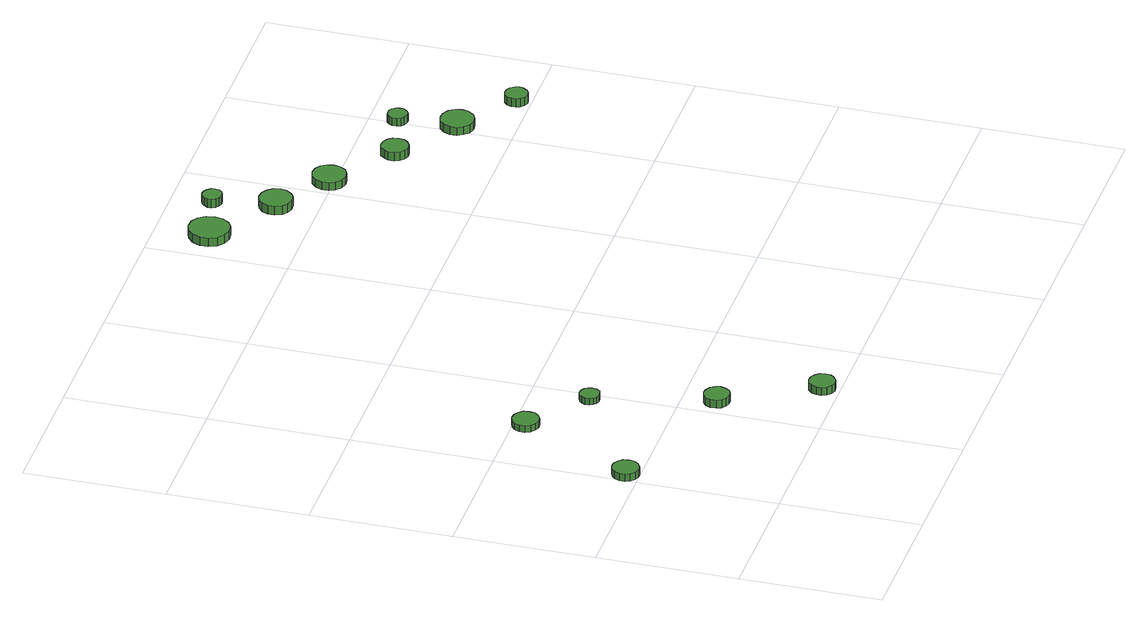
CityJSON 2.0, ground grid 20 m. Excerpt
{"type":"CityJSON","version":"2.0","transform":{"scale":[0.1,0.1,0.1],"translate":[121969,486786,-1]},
"CityObjects":{
"tree1":{"type":"SolitaryVegetationObject","attributes":{"function":"something"},"geometry":[{"type":"MultiSurface","lod":"1","boundaries":[[[0,1,2,3,4,5,6,7,8,9,10,11,12,13,14]],[[15,16,17,18,19,20,21,22,23,24,25,26,27,28,29]],[[0,29,28,1]],[[1,28,27,2]],[[2,27,26,3]],[[3,26,25,4]],[[4,25,24,5]],[[5,24,23,6]],[[6,23,22,7]],[[7,22,21,8]],[[8,21,20,9]],[[9,20,19,10]],[[10,19,18,11]],[[11,18,17,12]],[[12,17,16,13]],[[13,16,15,14]],[[14,15,29,0]]]}]},
"tree2":{"type":"SolitaryVegetationObject","attributes":{"function":"something"},"geometry":[{"type":"MultiSurface","lod":"1","boundaries":[[[30,31,32,33,34,35,36,37,38,39,40,41,42,43,44]],[[45,46,47,48,49,50,51,52,53,54,55,56,57,58,59]],[[30,59,58,31]],[[31,58,57,32]],[[32,57,56,33]],[[33,56,55,34]],[[34,55,54,35]],[[35,54,53,36]],[[36,53,52,37]],[[37,52,51,38]],[[38,51,50,39]],[[39,50,49,40]],[[40,49,48,41]],[[41,48,47,42]],[[42,47,46,43]],[[43,46,45,44]],[[44,45,59,30]]]}]},
"tree3":{"type":"SolitaryVegetationObject","attributes":{"function":"something"},"geometry":[{"type":"MultiSurface","lod":"1","boundaries":[[[60,61,62,63,64,65,66,67,68,69,70,71,72,73,74]],[[75,76,77,78,79,80,81,82,83,84,85,86,87,88,89]],[[60,89,88,61]],[[61,88,87,62]],[[62,87,86,63]],[[63,86,85,64]],[[64,85,84,65]],[[65,84,83,66]],[[66,83,82,67]],[[67,82,81,68]],[[68,81,80,69]],[[69,80,79,70]],[[70,79,78,71]],[[71,78,77,72]],[[72,77,76,73]],[[73,76,75,74]],[[74,75,89,60]]]}]},
"tree4":{"type":"SolitaryVegetationObject","attributes":{"function":"something"},"geometry":[{"type":"MultiSurface","lod":"1","boundaries":[[[90,91,92,93,94,95,96,97,98,99,100,101,102,103,104]],[[105,106,107,108,109,110,111,112,113,114,115,116,117,118,119]],[[90,119,118,91]],[[91,118,117,92]],[[92,117,116,93]],[[93,116,115,94]],[[94,115,114,95]],[[95,114,113,96]],[[96,113,112,97]],[[97,112,111,98]],[[98,111,110,99]],[[99,110,109,100]],[[100,109,108,101]],[[101,108,107,102]],[[102,107,106,103]],[[103,106,105,104]],[[104,105,119,90]]]}]},
"tree5":{"type":"SolitaryVegetationObject","attributes":{"function":"something"},"geometry":[{"type":"MultiSurface","lod":"1","boundaries":[[[120,121,122,123,124,125,126,127,128,129,130,131,132,133,134]],[[135,136,137,138,139,140,141,142,143,144,145,146,147,148,149]],[[120,149,148,121]],[[121,148,147,122]],[[122,147,146,123]],[[123,146,145,124]],[[124,145,144,125]],[[125,144,143,126]],[[126,143,142,127]],[[127,142,141,128]],[[128,141,140,129]],[[129,140,139,130]],[[130,139,138,131]],[[131,138,137,132]],[[132,137,136,133]],[[133,136,135,134]],[[134,135,149,120]]]}]},
"tree6":{"type":"SolitaryVegetationObject","attributes":{"function":"something"},"geometry":[{"type":"MultiSurface","lod":"1","boundaries":[[[150,151,152,153,154,155,156,157,158,159,160,161,162,163,164]],[[165,166,167,168,169,170,171,172,173,174,175,176,177,178,179]],[[150,179,178,151]],[[151,178,177,152]],[[152,177,176,153]],[[153,176,175,154]],[[154,175,174,155]],[[155,174,173,156]],[[156,173,172,157]],[[157,172,171,158]],[[158,171,170,159]],[[159,170,169,160]],[[160,169,168,161]],[[161,168,167,162]],[[162,167,166,163]],[[163,166,165,164]],[[164,165,179,150]]]}]},
"tree7":{"type":"SolitaryVegetationObject","attributes":{"function":"something"},"geometry":[{"type":"MultiSurface","lod":"1","boundaries":[[[180,181,182,183,184,185,186,187,188,189,190,191,192,193,194]],[[195,196,197,198,199,200,201,202,203,204,205,206,207,208,209]],[[180,209,208,181]],[[181,208,207,182]],[[182,207,206,183]],[[183,206,205,184]],[[184,205,204,185]],[[185,204,203,186]],[[186,203,202,187]],[[187,202,201,188]],[[188,201,200,189]],[[189,200,199,190]],[[190,199,198,191]],[[191,198,197,192]],[[192,197,196,193]],[[193,196,195,194]],[[194,195,209,180]]]}]},
"tree8":{"type":"SolitaryVegetationObject","attributes":{"function":"something"},"geometry":[{"type":"MultiSurface","lod":"1","boundaries":[[[210,211,212,213,214,215,216,217,218,219,220,221,222,223,224]],[[225,226,227,228,229,230,231,232,233,234,235,236,237,238,239]],[[210,239,238,211]],[[211,238,237,212]],[[212,237,236,213]],[[213,236,235,214]],[[214,235,234,215]],[[215,234,233,216]],[[216,233,232,217]],[[217,232,231,218]],[[218,231,230,219]],[[219,230,229,220]],[[220,229,228,221]],[[221,228,227,222]],[[222,227,226,223]],[[223,226,225,224]],[[224,225,239,210]]]}]},
"tree9":{"type":"SolitaryVegetationObject","attributes":{"function":"something"},"geometry":[{"type":"MultiSurface","lod":"1","boundaries":[[[240,241,242,243,244,245,246,247,248,249,250,251,252,253,254]],[[255,256,257,258,259,260,261,262,263,264,265,266,267,268,269]],[[240,269,268,241]],[[241,268,267,242]],[[242,267,266,243]],[[243,266,265,244]],[[244,265,264,245]],[[245,264,263,246]],[[246,263,262,247]],[[247,262,261,248]],[[248,261,260,249]],[[249,260,259,250]],[[250,259,258,251]],[[251,258,257,252]],[[252,257,256,253]],[[253,256,255,254]],[[254,255,269,240]]]}]},
"tree10":{"type":"SolitaryVegetationObject","attributes":{"function":"something"},"geometry":[{"type":"MultiSurface","lod":"1","boundaries":[[[270,271,272,273,274,275,276,277,278,279,280,281,282,283,284]],[[285,286,287,288,289,290,291,292,293,294,295,296,297,298,299]],[[270,299,298,271]],[[271,298,297,272]],[[272,297,296,273]],[[273,296,295,274]],[[274,295,294,275]],[[275,294,293,276]],[[276,293,292,277]],[[277,292,291,278]],[[278,291,290,279]],[[279,290,289,280]],[[280,289,288,281]],[[281,288,287,282]],[[282,287,286,283]],[[283,286,285,284]],[[284,285,299,270]]]}]},
"tree11":{"type":"SolitaryVegetationObject","attributes":{"function":"something"},"geometry":[{"type":"MultiSurface","lod":"1","boundaries":[[[300,301,302,303,304,305,306,307,308,309,310,311,312,313,314]],[[315,316,317,318,319,320,321,322,323,324,325,326,327,328,329]],[[300,329,328,301]],[[301,328,327,302]],[[302,327,326,303]],[[303,326,325,304]],[[304,325,324,305]],[[305,324,323,306]],[[306,323,322,307]],[[307,322,321,308]],[[308,321,320,309]],[[309,320,319,310]],[[310,319,318,311]],[[311,318,317,312]],[[312,317,316,313]],[[313,316,315,314]],[[314,315,329,300]]]}]},
"tree12":{"type":"SolitaryVegetationObject","attributes":{"function":"something"},"geometry":[{"type":"MultiSurface","lod":"1","boundaries":[[[330,331,332,333,334,335,336,337,338,339,340,341,342,343,344]],[[345,346,347,348,349,350,351,352,353,354,355,356,357,358,359]],[[330,359,358,331]],[[331,358,357,332]],[[332,357,356,333]],[[333,356,355,334]],[[334,355,354,335]],[[335,354,353,336]],[[336,353,352,337]],[[337,352,351,338]],[[338,351,350,339]],[[339,350,349,340]],[[340,349,348,341]],[[341,348,347,342]],[[342,347,346,343]],[[343,346,345,344]],[[344,345,359,330]]]}]},
"tree13":{"type":"SolitaryVegetationObject","attributes":{"function":"something"},"geometry":[{"type":"MultiSurface","lod":"1","boundaries":[[[360,361,362,363,364,365,366,367,368,369,370,371,372,373,374]],[[375,376,377,378,379,380,381,382,383,384,385,386,387,388,389]],[[360,389,388,361]],[[361,388,387,362]],[[362,387,386,363]],[[363,386,385,364]],[[364,385,384,365]],[[365,384,383,366]],[[366,383,382,367]],[[367,382,381,368]],[[368,381,380,369]],[[369,380,379,370]],[[370,379,378,371]],[[371,378,377,372]],[[372,377,376,373]],[[373,376,375,374]],[[374,375,389,360]]]}]}
},
"vertices":[
[37,220,18],[36,228,18],[31,234,18],[24,238,18],[16,239,18],[9,236,18],[3,231,18],[0,224,18],[0,216,18],[3,209,18],[9,204,18],[16,201,18],[24,202,18],[31,206,18],[36,212,18],[36,212,7],[31,206,7],[24,202,7],[16,201,7],[9,204,7],[3,209,7],[0,216,7],[0,224,7],[3,231,7],[9,236,7],[16,239,7],[24,238,7],[31,234,7],[36,228,7],[37,220,7],
[120,383,18],[119,391,18],[114,397,18],[107,401,18],[99,402,18],[92,399,18],[86,394,18],[83,387,18],[83,379,18],[86,372,18],[92,367,18],[99,364,18],[107,365,18],[114,369,18],[119,375,18],[119,375,8],[114,369,8],[107,365,8],[99,364,8],[92,367,8],[86,372,8],[83,379,8],[83,387,8],[86,394,8],[92,399,8],[99,402,8],[107,401,8],[114,397,8],[119,391,8],[120,383,8],
[250,153,19],[248,160,19],[244,166,19],[237,170,19],[230,171,19],[223,169,19],[217,164,19],[214,157,19],[214,149,19],[217,142,19],[223,137,19],[230,135,19],[237,136,19],[244,139,19],[248,146,19],[248,146,7],[244,139,7],[237,136,7],[230,135,7],[223,137,7],[217,142,7],[214,149,7],[214,157,7],[217,164,7],[223,169,7],[230,171,7],[237,170,7],[244,166,7],[248,160,7],[250,153,7],
[201,318,18],[200,324,18],[197,328,18],[192,331,18],[186,332,18],[180,330,18],[176,326,18],[174,321,18],[174,315,18],[176,310,18],[180,306,18],[186,304,18],[192,305,18],[197,307,18],[200,312,18],[200,312,8],[197,307,8],[192,305,8],[186,304,8],[180,306,8],[176,310,8],[174,315,8],[174,321,8],[176,326,8],[180,330,8],[186,332,8],[192,331,8],[197,328,8],[200,324,8],[201,318,8],
[320,26,19],[319,33,19],[314,39,19],[307,43,19],[300,44,19],[293,42,19],[287,36,19],[284,29,19],[284,22,19],[287,15,19],[293,10,19],[300,7,19],[307,8,19],[314,12,19],[319,18,19],[319,18,7],[314,12,7],[307,8,7],[300,7,7],[293,10,7],[287,15,7],[284,22,7],[284,29,7],[287,36,7],[293,42,7],[300,44,7],[307,43,7],[314,39,7],[319,33,7],[320,26,7],
[464,919,32],[462,931,32],[455,941,32],[445,947,32],[433,948,32],[422,944,32],[413,936,32],[408,925,32],[408,913,32],[413,902,32],[422,895,32],[433,891,32],[445,892,32],[455,898,32],[462,908,32],[462,908,19],[455,898,19],[445,892,19],[433,891,19],[422,895,19],[413,902,19],[408,913,19],[408,925,19],[413,936,19],[422,944,19],[433,948,19],[445,947,19],[455,941,19],[462,931,19],[464,919,19],
[557,854,32],[555,864,32],[549,871,32],[541,876,32],[531,877,32],[522,874,32],[515,868,32],[511,859,32],[511,849,32],[515,840,32],[522,834,32],[531,831,32],[541,832,32],[549,837,32],[555,845,32],[555,845,19],[549,837,19],[541,832,19],[531,831,19],[522,834,19],[515,840,19],[511,849,19],[511,859,19],[515,868,19],[522,874,19],[531,877,19],[541,876,19],[549,871,19],[555,864,19],[557,854,19],
[533,939,32],[532,944,32],[528,949,32],[523,952,32],[518,953,32],[512,951,32],[508,947,32],[505,942,32],[505,936,32],[508,931,32],[512,927,32],[518,925,32],[523,926,32],[528,928,32],[532,933,32],[532,933,19],[528,928,19],[523,926,19],[518,925,19],[512,927,19],[508,931,19],[505,936,19],[505,942,19],[508,947,19],[512,951,19],[518,953,19],[523,952,19],[528,949,19],[532,944,19],[533,939,19],
[635,801,32],[633,811,32],[628,819,32],[619,824,32],[610,825,32],[600,822,32],[593,815,32],[589,806,32],[589,796,32],[593,788,32],[600,781,32],[610,778,32],[619,779,32],[628,784,32],[633,792,32],[633,792,20],[628,784,20],[619,779,20],[610,778,20],[600,781,20],[593,788,20],[589,796,20],[589,806,20],[593,815,20],[600,822,20],[610,825,20],[619,824,20],[628,819,20],[633,811,20],[635,801,20],
[723,736,33],[722,744,33],[717,750,33],[710,754,33],[702,755,33],[695,753,33],[689,747,33],[686,740,33],[686,732,33],[689,725,33],[695,720,33],[702,717,33],[710,718,33],[717,722,33],[722,728,33],[722,728,20],[717,722,20],[710,718,20],[702,717,20],[695,720,20],[689,725,20],[686,732,20],[686,740,20],[689,747,20],[695,753,20],[702,755,20],[710,754,20],[717,750,20],[722,744,20],[723,736,20],
[819,674,32],[817,684,32],[811,692,32],[802,697,32],[793,698,32],[783,695,32],[776,688,32],[772,679,32],[772,669,32],[776,661,32],[783,654,32],[793,651,32],[802,652,32],[811,657,32],[817,665,32],[817,665,20],[811,657,20],[802,652,20],[793,651,20],[783,654,20],[776,661,20],[772,669,20],[772,679,20],[776,688,20],[783,695,20],[793,698,20],[802,697,20],[811,692,20],[817,684,20],[819,674,20],
[800,756,32],[799,761,32],[795,766,32],[790,769,32],[785,769,32],[779,768,32],[775,764,32],[773,759,32],[773,753,32],[775,747,32],[779,744,32],[785,742,32],[790,742,32],[795,745,32],[799,750,32],[799,750,20],[795,745,20],[790,742,20],[785,742,20],[779,744,20],[775,747,20],[773,753,20],[773,759,20],[775,764,20],[779,768,20],[785,769,20],[790,769,20],[795,766,20],[799,761,20],[800,756,20],
[896,616,32],[894,622,32],[890,628,32],[885,631,32],[878,632,32],[872,630,32],[867,625,32],[865,619,32],[865,613,32],[867,607,32],[872,602,32],[878,600,32],[885,601,32],[890,604,32],[894,610,32],[894,610,19],[890,604,19],[885,601,19],[878,600,19],[872,602,19],[867,607,19],[865,613,19],[865,619,19],[867,625,19],[872,630,19],[878,632,19],[885,631,19],[890,628,19],[894,622,19],[896,616,19]
]}
